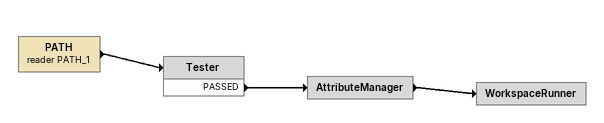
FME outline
PATH (reader PATH_1)
    -> Tester
Tester
    PASSED -> AttributeManager
AttributeManager
    -> WorkspaceRunner
WorkspaceRunner
